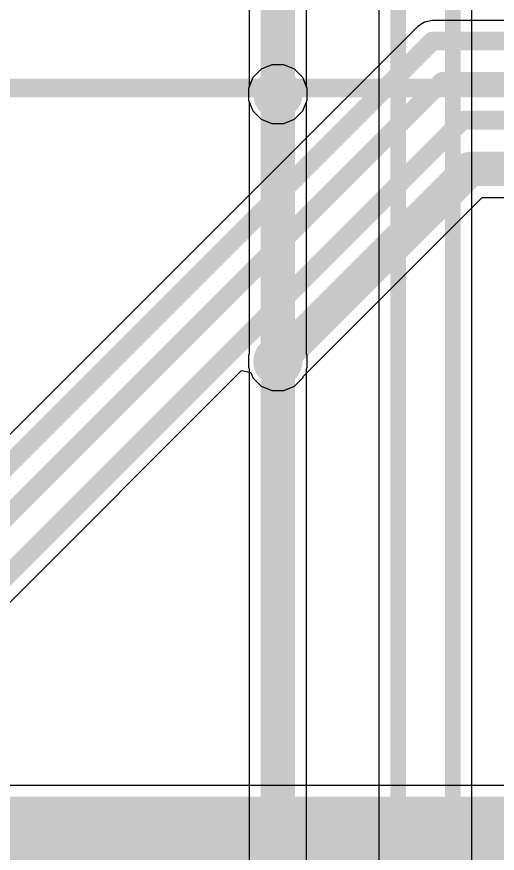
# Model space of a CAD drawing. Header units: millimetres. Extents: x -48 to 200, y -49 to 27.
# Drawn here: x 2.159 to 2.467, y 0.441 to 0.977 of the extents above; entities that cross this region are included whole.
import ezdxf

# ---------------------------------------------------------------- set-up
doc = ezdxf.new("R2010")
doc.units = ezdxf.units.MM
doc.header["$MEASUREMENT"] = 0
for name, color, linetype in [('BottomLayer', 5, 'Continuous'), ('BottomSolder', 6, 'Continuous'), ('Mechanical1', 6, 'Continuous'), ('TopLayer', 1, 'Continuous'), ('TopSolder', 216, 'Continuous'), ('ViaHoleLayer', 16, 'Continuous')]:
    doc.layers.add(name, color=color, linetype=linetype)

msp = doc.modelspace()

# ---------------------------------------------------------------- hatches: boundary and pattern name
at = {"layer": 'BottomLayer'}
h = msp.add_hatch(color=5, dxfattribs=at)
edge = h.paths.add_edge_path()
edge.add_arc((2.326, 0.927), 0.01181, 0, 360)
h = msp.add_hatch(color=5, dxfattribs=at)
edge = h.paths.add_edge_path()
edge.add_arc((2.326, 0.75596), 0.01181, 0, 360)
at = {"layer": 'BottomSolder'}
h = msp.add_hatch(color=6, dxfattribs=at)
edge = h.paths.add_edge_path()
edge.add_arc((2.326, 0.927), 0.01581, 0, 360)
h = msp.add_hatch(color=6, dxfattribs=at)
edge = h.paths.add_edge_path()
edge.add_arc((2.326, 0.75596), 0.01581, 0, 360)
at = {"layer": 'TopLayer'}
h = msp.add_hatch(color=1, dxfattribs=at)
edge = h.paths.add_edge_path()
edge.add_arc((2.326, 0.927), 0.01181, 0, 360)
h = msp.add_hatch(color=1, dxfattribs=at)
edge = h.paths.add_edge_path()
edge.add_arc((2.326, 0.75596), 0.01181, 0, 360)
msp.add_hatch(color=1, dxfattribs=at).paths.add_polyline_path([(2.513, 0.477), (1.539, 0.477), (1.539, 0.431), (2.513, 0.431)])
at = {"layer": 'TopSolder'}
h = msp.add_hatch(color=216, dxfattribs=at)
edge = h.paths.add_edge_path()
edge.add_arc((2.326, 0.927), 0.01581, 0, 360)
h = msp.add_hatch(color=216, dxfattribs=at)
edge = h.paths.add_edge_path()
edge.add_arc((2.326, 0.75596), 0.01581, 0, 360)
at = {"layer": 'ViaHoleLayer'}
h = msp.add_hatch(color=16, dxfattribs=at)
edge = h.paths.add_edge_path()
edge.add_arc((2.326, 0.927), 0.00591, 0, 360)
h = msp.add_hatch(color=16, dxfattribs=at)
edge = h.paths.add_edge_path()
edge.add_arc((2.326, 0.75596), 0.00591, 0, 360)

# ---------------------------------------------------------------- linework, layer by layer
at = {"layer": 'BottomLayer'}
for p, q in [((2.45024, 0.34326), (2.45024, 1.02413)), ((2.39076, 0.99763), (2.39076, 0.35037)), ((2.32226, 0.94581), (2.31534, 0.94295)), ((2.32974, 0.94581), (2.32226, 0.94581)), ((2.33666, 0.94295), (2.32974, 0.94581)), ((2.31534, 0.94295), (2.31005, 0.93766)), ((2.34195, 0.93766), (2.33666, 0.94295)), ((2.31005, 0.93766), (2.30719, 0.93074)), ((2.34481, 0.93074), (2.34195, 0.93766)), ((2.30719, 0.93074), (2.30719, 0.92326)), ((2.34481, 0.92326), (2.34481, 0.93074)), ((2.30719, 0.92326), (2.30765, 0.92215)), ((2.30765, 0.92215), (2.30765, 0.7608)), ((2.34435, 0.92215), (2.34481, 0.92326)), ((2.34435, 0.7608), (2.34435, 0.92215)), ((2.30765, 0.7608), (2.30719, 0.7597)), ((2.30719, 0.7597), (2.30719, 0.75221)), ((2.34481, 0.7597), (2.34435, 0.7608)), ((2.34481, 0.75221), (2.34481, 0.7597)), ((2.30719, 0.75221), (2.30765, 0.75111)), ((2.30765, 0.75111), (2.30765, 0.39549)), ((2.34435, 0.75111), (2.34481, 0.75221)), ((2.34435, 0.279), (2.34435, 0.75111))]:
    msp.add_line(p, q, dxfattribs=at)
for points, const_width in [([(2.438, 0.263), (2.438, 1.038)], 0.01), ([(2.403, 0.336), (2.403, 1.012)], 0.01), ([(2.326, 0.75691), (2.326, 0.927)], 0.022), ([(2.326, 0.279), (2.326, 0.75596)], 0.022)]:
    msp.add_lwpolyline(points, dxfattribs=dict(at, const_width=const_width))
at = {"layer": 'BottomLayer', "const_width": 0.011}
for points in [[(2.3205, 0.927, 1), (2.3315, 0.927, 1)], [(2.3205, 0.75691, 1), (2.3315, 0.75691, 1)], [(2.3205, 0.75596, 1), (2.3315, 0.75596, 1)]]:
    msp.add_lwpolyline(points, format="xyb", close=True, dxfattribs=at)
at = {"layer": 'Mechanical1', "const_width": 0.012}
msp.add_lwpolyline([(-0.067, 0.931), (3.933, 0.931)], dxfattribs=at)
at = {"layer": 'TopLayer'}
for p, q in [((2.34435, 0.93185), (2.34435, 1.249)), ((2.30765, 1.2414), (2.30765, 0.93185)), ((2.41563, 0.97037), (2.10113, 0.65587)), ((2.41993, 0.97325), (2.41563, 0.97037)), ((2.425, 0.97425), (2.41993, 0.97325)), ((3.19165, 0.97425), (2.425, 0.97425)), ((2.30765, 0.93185), (2.30719, 0.93074)), ((2.30719, 0.93074), (2.30719, 0.92326)), ((2.34481, 0.93074), (2.34435, 0.93185)), ((2.34481, 0.92326), (2.34481, 0.93074)), ((2.30719, 0.92326), (2.31005, 0.91634)), ((2.34195, 0.91634), (2.34481, 0.92326)), ((2.31005, 0.91634), (2.31534, 0.91105)), ((2.33666, 0.91105), (2.34195, 0.91634)), ((2.31534, 0.91105), (2.32226, 0.90819)), ((2.32974, 0.90819), (2.33666, 0.91105)), ((2.32226, 0.90819), (2.32974, 0.90819)), ((2.34241, 0.74641), (2.45683, 0.86084)), ((2.45683, 0.86084), (2.60561, 0.86084)), ((2.09837, 0.54563), (2.30271, 0.74996)), ((2.30271, 0.74996), (2.30861, 0.74879)), ((2.30861, 0.74879), (2.31005, 0.7453)), ((2.31005, 0.7453), (2.31534, 0.74001)), ((2.33666, 0.74001), (2.34195, 0.7453)), ((2.34195, 0.7453), (2.34241, 0.74641)), ((2.31534, 0.74001), (2.32226, 0.73715)), ((2.32974, 0.73715), (2.33666, 0.74001)), ((2.32226, 0.73715), (2.32974, 0.73715)), ((2.513, 0.48414), (1.539, 0.48414))]:
    msp.add_line(p, q, dxfattribs=at)
for points, const_width in [([(2.326, 0.92775), (2.326, 1.249)], 0.022), ([(2.1105, 0.6465), (2.425, 0.961)], 0.012), ([(2.425, 0.961), (3.204, 0.961)], 0.012), ([(2.087, 0.591), (2.43119, 0.93519)], 0.012), ([(2.32569, 0.92775), (2.326, 0.92775)], 0.022), ([(2.43119, 0.93519), (3.175, 0.93519)], 0.012), ([(2.089, 0.555), (2.44438, 0.91038)], 0.012), ([(2.44438, 0.91038), (3.146, 0.91038)], 0.012), ([(2.326, 0.75596), (2.44923, 0.87919)], 0.022), ([(2.44923, 0.87919), (2.722, 0.87919)], 0.022)]:
    msp.add_lwpolyline(points, dxfattribs=dict(at, const_width=const_width))
for points, const_width in [([(2.422, 0.961, 1), (2.428, 0.961, 1)], 0.006), ([(2.422, 0.961, 1), (2.428, 0.961, 1)], 0.006), ([(2.32019, 0.92775, 1), (2.33119, 0.92775, 1)], 0.011), ([(2.3205, 0.92775, 1), (2.3315, 0.92775, 1)], 0.011), ([(2.3205, 0.92775, 1), (2.3315, 0.92775, 1)], 0.011), ([(2.42819, 0.93519, 1), (2.43419, 0.93519, 1)], 0.006), ([(2.42819, 0.93519, 1), (2.43419, 0.93519, 1)], 0.006), ([(2.44138, 0.91038, 1), (2.44738, 0.91038, 1)], 0.006), ([(2.44138, 0.91038, 1), (2.44738, 0.91038, 1)], 0.006), ([(2.44373, 0.87919, 1), (2.45473, 0.87919, 1)], 0.011), ([(2.44373, 0.87919, 1), (2.45473, 0.87919, 1)], 0.011), ([(2.3205, 0.75596, 1), (2.3315, 0.75596, 1)], 0.011)]:
    msp.add_lwpolyline(points, format="xyb", close=True, dxfattribs=dict(at, const_width=const_width))

doc.saveas('drawing.dxf')
